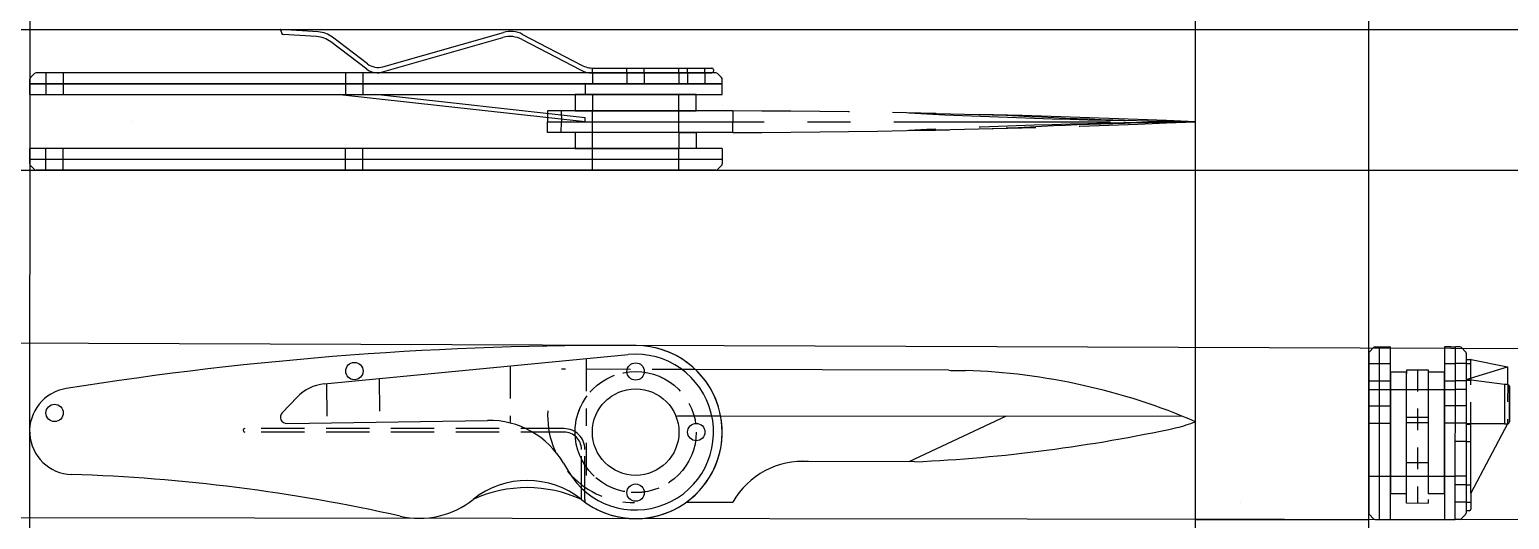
# Model space of a CAD drawing. Header units: inches. Extents: x -3.5 to 5.05, y -0.5 to 2.33.
import ezdxf

# ---------------------------------------------------------------- set-up
doc = ezdxf.new("R2010")
doc.units = ezdxf.units.IN
doc.header["$MEASUREMENT"] = 0
for name, pattern in [('CENTER', [2, 1.25, -0.25, 0.25, -0.25]), ('HIDDEN', [0.375, 0.25, -0.125]), ('HIDDEN2', [0.1875, 0.125, -0.0625]), ('PHANTOM', [2.5, 1.25, -0.25, 0.25, -0.25, 0.25, -0.25])]:
    doc.linetypes.add(name, pattern=pattern)
for name, color, linetype in [('.', 4, 'PHANTOM'), ('..', 3, 'CENTER'), ('blade', 100, 'HIDDEN'), ('Construction', 1, 'Continuous'), ('Hidden', 2, 'HIDDEN2'), ('Spacer', 240, 'Continuous')]:
    doc.layers.add(name, color=color, linetype=linetype)

# ---------------------------------------------------------------- blocks, each defined once
blk = doc.blocks.new('*U19')
blk.add_circle((0, 0), 0.05)
blk = doc.blocks.new('*U20')
at = {"color": 0, "linetype": 'ByBlock', "lineweight": -2, "transparency": 16777216}
for p, rotation in [((2.0516, 0.8), 180), ((2.4016, 0.45), 90)]:
    blk.add_blockref('*U19', p, dxfattribs=dict(at, rotation=rotation))
blk.add_blockref('*U19', (2.0516, 0.1), dxfattribs=at)

msp = doc.modelspace()

# ---------------------------------------------------------------- linework, layer by layer
at = {"layer": '.', "ltscale": 0.25}
msp.add_circle((0, 0), 0.35, dxfattribs=at)
at = {"layer": '..'}
for p, q in [((-0.5081, 1.8554), (-0.5081, 1.7929)), ((0.5617, 1.8554), (-0.5081, 1.8554)), ((-0.4292, 1.8554), (-0.4289, 1.7929)), ((-0.25, 1.7304), (-0.25, 1.8554)), ((0.25, 1.7304), (0.25, 1.8554)), ((0.5617, 1.8554), (0.5617, 1.7929)), ((1.5783, 1.8438), (2.1404, 1.8309)), ((-0.5081, 1.7304), (-0.5081, 1.7929)), ((-0.5081, 1.7929), (3.2336, 1.7929)), ((-0.5081, 1.7929), (3.2336, 1.7929)), ((-0.5081, 1.7929), (3.2336, 1.7929)), ((-0.5081, 1.7929), (3.2336, 1.7929)), ((0.5617, 1.7304), (-0.5081, 1.7304)), ((-0.4292, 1.7304), (-0.4289, 1.7929)), ((0.5617, 1.7304), (0.5617, 1.7929)), ((1.5783, 1.7421), (2.1404, 1.7549))]:
    msp.add_line(p, q, dxfattribs=at)
at = {"layer": '..', "ltscale": 0.15}
for p, q in [((-0.7244, 0.382), (-0.7241, 0.0521)), ((-0.2853, 0.4245), (-0.2853, -0.348)), ((-1.7855, 0.2793), (-1.7819, 0.0529)), ((-1.482, 0.3087), (-1.478, 0.0577))]:
    msp.add_line(p, q, dxfattribs=at)
at = {"layer": '..'}
for centre, radius, start, end in [((0.2762, -67.4896), 69.3456, 87.555717, 89.764071), ((3.6603, 42.6379), 40.8472, 267.07832, 269.4015), ((3.6603, 29.7895), 27.9999, 266.88835, 269.12689), ((0.2762, 71.0755), 69.3456, 270.235929, 272.444283), ((3.6603, -39.0521), 40.8472, 90.5985, 92.92168), ((3.6603, -26.2037), 27.9999, 90.87311, 93.11165)]:
    msp.add_arc(centre, radius, start, end, dxfattribs=at)
for p, q in [((-2.0515, 2.324), (-2.0443, 2.3035)), ((-1.8326, 2.3122), (-2.0505, 2.3253)), ((-1.4604, 2.1105), (-0.7633, 2.3089)), ((-1.8427, 2.2853), (-2.0355, 2.2969)), ((-1.5529, 2.0959), (-1.7605, 2.2547)), ((-1.5486, 2.1272), (-1.7505, 2.2816)), ((-1.482, 2.0757), (-0.7664, 2.2795)), ((-0.6559, 2.2682), (-0.319, 2.0924)), ((-0.6528, 2.2977), (-0.3123, 2.1199)), ((-3.4719, 2.0716), (-3.4958, 2.0477)), ((0.4636, 2.0753), (-3.4631, 2.0753)), ((-1.4921, 2.0753), (-1.4848, 2.0753)), ((-0.2496, 2.0753), (0.44, 2.0753)), ((-0.2428, 2.1028), (0.44, 2.1028)), ((0.45, 2.0928), (0.45, 2.0853)), ((0.4725, 2.0716), (0.4963, 2.0477)), ((0.5, 2.0753), (0.5, 2.0753)), ((-3.4995, 2.0128), (-3.4995, 2.0389)), ((0.5, 2.0128), (-3.4995, 2.0128)), ((0.5, 2.0128), (-3.4995, 2.0128)), ((-3.4995, 2.0128), (0.5, 2.0128)), ((-3.4995, 1.9764), (-3.4995, 2.0128)), ((-3.4995, 2.0128), (-3.4631, 2.0128)), ((-3.4995, 1.9503), (-3.4995, 1.9764)), ((-3.4631, 2.0128), (0.4636, 2.0128)), ((-1.4997, 2.0128), (-1.4997, 2.0128)), ((-0.2924, 2.0128), (-0.2924, 1.9504)), ((-0.2924, 2.0128), (-0.2924, 1.9504)), ((0.5, 2.0129), (0.4636, 2.0128)), ((0.5, 2.0128), (0.5, 2.0389)), ((0.5, 1.9764), (0.5, 2.0129)), ((0.5, 1.9504), (0.5, 1.9764)), ((-3.4995, 1.9503), (0.5, 1.9504)), ((-1.7077, 1.9503), (-0.2924, 1.7942)), ((-0.2924, 1.8151), (-1.5019, 1.9503)), ((0.5, 1.8879), (0.5, 1.8879)), ((-0.2924, 1.7942), (-0.2924, 1.8151)), ((0.5, 1.6378), (-3.4995, 1.6378)), ((-3.4995, 1.5493), (-3.4995, 1.6378)), ((0.5, 1.6378), (0.5, 1.5493)), ((0.5, 1.5753), (-3.4995, 1.5753)), ((-3.4995, 1.5753), (-3.4995, 1.5493)), ((-3.4719, 1.5165), (-3.4958, 1.5405)), ((0.4725, 1.5165), (0.4963, 1.5405)), ((0.5, 1.5753), (0.5, 1.5493)), ((0.4636, 1.5128), (-3.4631, 1.5128)), ((-1.7985, 0.278), (-0.0433, 0.4479)), ((4.2346, 0.4556), (4.2339, -0.4681)), ((4.2382, 0.4644), (4.2622, 0.4883)), ((4.271, 0.4919), (4.2971, 0.4919)), ((4.2964, -0.5046), (4.2971, 0.4919)), ((4.2971, 0.4919), (4.3596, 0.4919)), ((4.3589, -0.5045), (4.3596, 0.4919)), ((4.672, 0.4556), (4.6714, -0.4681)), ((4.7085, 0.4919), (4.6721, 0.492)), ((4.6721, 0.492), (4.6721, 0.4564)), ((4.7085, 0.4919), (4.7346, 0.4919)), ((4.7339, -0.5046), (4.7346, 0.4919)), ((4.7339, -0.5046), (4.7346, 0.4919)), ((4.7607, 0.4919), (4.7346, 0.4919)), ((4.7934, 0.4643), (4.7695, 0.4882)), ((4.797, 0.4555), (4.7964, -0.4682)), ((4.7965, 0.4199), (4.823, 0.4199)), ((4.7965, 0.4199), (4.823, 0.4199)), ((4.7965, 0.4199), (4.7965, -0.4546)), ((4.7965, 0.3041), (5.0359, 0.3774)), ((4.824, 0.3125), (4.824, 0.4198)), ((4.8249, 0.4197), (5.0359, 0.3774)), ((5.0182, 0.274), (4.7965, 0.3041)), ((5.019, 0.2739), (5.019, 0.0483)), ((5.0362, 0.2744), (5.0198, 0.2739)), ((5.0465, 0.2644), (5.0465, 0.0583)), ((5.0465, 0.0583), (5.0465, 0.2644)), ((-1.9557, 0.2017), (-2.0414, 0.1117)), ((-2.0139, 0.0492), (-0.8557, 0.0676)), ((4.824, 0.0483), (4.7965, 0.0483)), ((5.019, 0.0483), (4.824, 0.0483)), ((4.824, -0.3526), (4.824, 0.0483)), ((5.019, 0.0483), (5.0365, 0.0483)), ((-0.4165, -0.1793), (-0.3881, -0.2277)), ((-0.293, -0.3899), (-0.293, -0.4051)), ((4.824, -0.3526), (4.824, -0.4446)), ((4.2614, -0.5009), (4.2375, -0.477)), ((4.2703, -0.5045), (4.3589, -0.5046)), ((4.6714, -0.4681), (4.6714, -0.5045)), ((4.6714, -0.5045), (4.7077, -0.5045)), ((4.7077, -0.5045), (4.7339, -0.5046)), ((4.76, -0.5046), (4.7339, -0.5046)), ((4.7688, -0.5009), (4.7928, -0.4771)), ((4.814, -0.4546), (4.7965, -0.4546))]:
    msp.add_line(p, q)
at = {"ltscale": 0.5}
for p, q in [((5.0358, 0.3774), (5.0358, 0.2744)), ((5.0358, 0.0483), (4.824, -0.3526))]:
    msp.add_line(p, q, dxfattribs=at)
at = {"linetype": 'HIDDEN'}
for p, q in [((-0.413, 0.0201), (-2.2571, 0.0201)), ((-0.413, 0.0001), (-2.2571, 0.0001)), ((-0.313, -0.3899), (-0.313, -0.0999)), ((-0.293, -0.3899), (-0.293, -0.0999))]:
    msp.add_line(p, q, dxfattribs=at)
for centre, radius in [((-1.6245, 0.3523), 0.05), ((-1.6245, 0.3523), 0.05), ((0, 0.35), 0.05), ((0, 0), 0.25), ((0, 0), 0.25), ((-3.3559, 0.1108), 0.05), ((-3.3559, 0.1108), 0.05), ((0.35, 0), 0.05), ((0, -0.35), 0.05)]:
    msp.add_circle(centre, radius)
at = {"linetype": 'HIDDEN2'}
msp.add_circle((0, 0), 0.35, dxfattribs=at)
for centre, radius, start, end in [((-2.0526, 2.3243), 0.001, 339.52422, 98.39789), ((-2.0506, 2.3243), 0.001, 81.60213, 200.4758), ((-1.8416, 2.1625), 0.15, 52.59499, 86.55592), ((-0.7223, 2.1647), 0.15, 62.43287, 105.89429), ((-2.0349, 2.3068), 0.01, 199.31842, 266.55592), ((-1.8517, 2.1355), 0.15, 52.59499, 86.55592), ((-0.7253, 2.1352), 0.15, 62.43287, 105.89429), ((-3.4631, 2.0628), 0.0125, 90.00037, 135.06937), ((-1.4921, 2.1753), 0.1, 232.59499, 270.00001), ((-1.4878, 2.2066), 0.1, 232.59499, 285.89429), ((-1.4848, 2.0853), 0.01, 270.00001, 285.89429), ((-0.2496, 2.2253), 0.15, 242.43287, 270.00001), ((-0.2428, 2.2528), 0.15, 242.43287, 270.00001), ((0.44, 2.0928), 0.01, 0.00001, 90.00001), ((0.44, 2.0853), 0.01, 270.00001, 0.00001), ((0.4636, 2.0628), 0.0125, 44.90834, 90.00037), ((-3.487, 2.0389), 0.0125, 135.06937, 180.00001), ((0.4875, 2.0389), 0.0125, 0.00001, 44.90834), ((-3.487, 1.5493), 0.0125, 180.00001, 224.93065), ((0.4875, 1.5493), 0.0125, 315.09169, 0.00001), ((-3.4631, 1.5253), 0.0125, 224.93065, 269.99966), ((0.4636, 1.5253), 0.0125, 269.99966, 315.09169), ((-0.1429, -19.4995), 20, 89.58025, 99.05158), ((-0.1429, -19.4995), 20, 89.58025, 99.05158), ((0, 0), 0.45, 210.40298, 95.52795), ((0, 0), 0.5, 231.23709, 89.58025), ((0, 0), 0.5, 234.11932, 89.58025), ((4.2471, 0.4556), 0.0125, 134.91377, 179.95829), ((4.271, 0.4794), 0.0125, 89.95964, 134.91377), ((4.7606, 0.4794), 0.0125, 45.00551, 89.95964), ((4.7845, 0.4555), 0.0125, 359.96099, 45.00551), ((4.823, 0.4099), 0.01, 78.65928, 90), ((-1.7748, 0.0292), 0.25, 95.46158, 136.37306), ((5.0195, 0.2839), 0.01, 262.26397, 271.77478), ((5.0365, 0.2644), 0.01, 0, 91.77478), ((-3.25, 0.0046), 0.25, 99.05158, 268.25956), ((-3.25, 0.0046), 0.25, 99.05158, 268.25956), ((-2.0146, 0.0862), 0.037, 136.41138, 270.99904), ((-2.2571, 0.0101), 0.01, 90, 270), ((-0.8478, -0.4323), 0.5, 30.40298, 90.90921), ((5.0365, 0.0583), 0.01, 270, 0), ((-3.5613, -10.2407), 10, 77.28365, 88.25956), ((-3.5613, -10.2407), 10, 77.28365, 88.25956), ((-0.6261, -0.7797), 0.5, 51.23709, 128.60147), ((-0.6265, -1.07), 0.7489, 65.25584, 114.58272), ((-1.25, 0.0018), 0.5, 257.28365, 308.60147), ((-1.25, 0.0018), 0.5, 257.28365, 308.60147), ((4.2464, -0.4681), 0.0125, 179.95829, 224.97982), ((4.2703, -0.492), 0.0125, 224.97982, 269.95964), ((4.76, -0.4921), 0.0125, 269.95964, 314.93946), ((4.7839, -0.4682), 0.0125, 314.93946, 359.96099), ((4.814, -0.4446), 0.01, 270, 0)]:
    msp.add_arc(centre, radius, start, end)
at = {"linetype": 'HIDDEN'}
for radius in [0.12, 0.1]:
    msp.add_arc((-0.413, -0.0999), radius, 0, 90, dxfattribs=at)
at = {"layer": 'blade'}
for p, q in [((0.3456, 0.3613), (-0.4285, 0.3636)), ((4.4526, -0.4116), (4.4532, 0.3603)), ((4.4532, 0.3603), (4.5782, 0.3603)), ((4.5782, 0.3603), (4.5776, -0.4116)), ((0.4913, 0.0926), (0.2321, 0.0928)), ((4.5775, -0.4117), (4.4526, -0.4116))]:
    msp.add_line(p, q, dxfattribs=at)
at = {"layer": 'blade', "linetype": 'ByBlock'}
for p, q in [((1.809, 0.3569), (0.3456, 0.3613)), ((3.1601, 0.0907), (0.2321, 0.0928)), ((2.1408, 0.0914), (1.5787, -0.1719)), ((1.6131, -0.172), (0.9349, -0.1699)), ((0.292, -0.4059), (0.5621, -0.4049))]:
    msp.add_line(p, q, dxfattribs=at)
at = {"layer": 'blade'}
msp.add_circle((0, 0), 0.25, dxfattribs=at)
at = {"layer": 'blade', "linetype": 'ByBlock'}
msp.add_circle((0, 0), 0.25, dxfattribs=at)
for centre, radius, start, end in [((1.967, 8.4915), 8.1362, 268.88746, 269.56879), ((1.7872, -3.3081), 3.6656, 66.75152, 88.14537), ((1.1926, 8.9321), 9.1137, 272.64463, 282.24405), ((2.9393, 0.8054), 0.8016, 283.42333, 291.57021), ((0.9655, -0.6315), 0.4627, 85.85141, 150.6738)]:
    msp.add_arc(centre, radius, start, end, dxfattribs=at)
at = {"layer": 'blade'}
msp.add_arc((-0.0081, 0.093), 0.5, 176.50637, 270.24744, dxfattribs=at)
at = {"layer": 'Construction'}
for p, q in [((4.2352, 0.2044), (4.2352, 0.2044)), ((3.4914, -0.407), (3.4914, -0.407)), ((-3.5002, -0.4951), (-3.5002, -0.4951)), ((-3.5002, -0.4951), (-3.5002, -0.4951)), ((3.234, -0.5046), (4.234, -0.5046)), ((4.3589, -0.5045), (4.6714, -0.5045))]:
    msp.add_line(p, q, dxfattribs=at)
at = {"layer": 'Construction', "linetype": 'ByBlock'}
msp.add_line((3.4914, -0.407), (3.4914, -0.407), dxfattribs=at)
at = {"layer": 'Construction'}
for p, direction in [((-3.5, 0.0046), (-0.000346, -1)), ((-2.0506, 2.3243), (-1, 0)), ((3.234, 0.0599), (0, 1)), ((4.234, -0.5046), (0, 1)), ((-3.4998, 1.5128), (1, 0)), ((0.0037, 0.5), (-0.999993, 0.003663)), ((0, -0.5), (-0.999999, 0.001409))]:
    msp.add_xline(p, direction, dxfattribs=at)
at = {"layer": 'Hidden'}
for p, q in [((-3.4061, 2.0753), (-3.4061, 2.0128)), ((-3.3061, 2.0753), (-3.3061, 2.0128)), ((-1.675, 2.0753), (-1.675, 2.0128)), ((-1.575, 2.0753), (-1.575, 2.0128)), ((-0.25, 2.0753), (-0.25, 2.1028)), ((-0.25, 2.0753), (-0.25, 2.0128)), ((-0.05, 2.0753), (-0.05, 2.1028)), ((-0.05, 2.0753), (-0.05, 2.0128)), ((0.0499, 2.0753), (0.0499, 2.0128)), ((0.05, 2.0753), (0.05, 2.1028)), ((0.25, 2.0753), (0.25, 2.1028)), ((0.25, 2.0753), (0.25, 2.0128)), ((0.3, 2.0753), (0.3, 2.1028)), ((0.3, 2.0753), (0.3, 2.0128)), ((0.4, 2.0753), (0.4, 2.1028)), ((0.4, 2.0753), (0.4, 2.0128)), ((-3.4052, 1.9503), (-3.4052, 2.0128)), ((-3.3052, 1.9503), (-3.3052, 2.0128)), ((-1.6738, 1.9503), (-1.6738, 2.0128)), ((-1.5738, 1.9503), (-1.5738, 2.0128)), ((-2.9039, 1.7941), (-2.9039, 1.7941)), ((-3.4061, 1.5128), (-3.4061, 1.6378)), ((-3.3061, 1.5128), (-3.3061, 1.6378)), ((-1.675, 1.5128), (-1.675, 1.6378)), ((-1.575, 1.5128), (-1.575, 1.6378)), ((-0.25, 1.5128), (-0.25, 1.6378)), ((0.25, 1.5128), (0.25, 1.6378)), ((-3.4061, 1.5128), (-3.4061, 1.5753)), ((-3.3061, 1.5128), (-3.3061, 1.5753)), ((-1.675, 1.5128), (-1.675, 1.5753)), ((-1.575, 1.5128), (-1.575, 1.5753)), ((-0.25, 1.5128), (-0.25, 1.5753)), ((0.25, 1.5128), (0.25, 1.5753)), ((4.2345, 0.3955), (4.3595, 0.3954)), ((4.5157, 0.3603), (4.5151, -0.4117)), ((4.672, 0.3957), (4.7345, 0.3956)), ((4.797, 0.3954), (4.7345, 0.3954)), ((4.7965, 0.3954), (4.824, 0.3954)), ((4.2344, 0.2955), (4.3594, 0.2954)), ((4.6719, 0.2957), (4.7344, 0.2956)), ((4.7969, 0.2954), (4.7344, 0.2954)), ((4.7965, 0.3002), (4.824, 0.3003)), ((4.824, 0.3125), (4.824, 0.3003)), ((4.824, 0.0483), (4.824, 0.3003)), ((4.2344, 0.2455), (4.3594, 0.2454)), ((4.4531, 0.2454), (4.578, 0.2453)), ((4.6719, 0.2457), (4.7344, 0.2456)), ((4.7969, 0.2454), (4.7344, 0.2454)), ((4.2343, 0.1516), (4.3593, 0.1515)), ((4.453, 0.0861), (4.5779, 0.0861)), ((4.6718, 0.1542), (4.7343, 0.1541)), ((4.7968, 0.1515), (4.7343, 0.1515)), ((4.2343, 0.0516), (4.3593, 0.0515)), ((4.453, 0.0553), (4.578, 0.0553)), ((4.7343, 0.0515), (4.6718, 0.0516)), ((4.7968, 0.0515), (4.7343, 0.0515)), ((4.7965, 0.0454), (4.824, 0.0454)), ((4.7967, -0.0546), (4.7342, -0.0546)), ((4.7965, -0.0546), (4.824, -0.0546)), ((4.234, -0.2545), (4.3591, -0.2546)), ((4.4528, -0.1765), (4.5777, -0.1765)), ((4.4528, -0.2546), (4.5778, -0.2547)), ((4.6715, -0.2543), (4.734, -0.2544)), ((4.7966, -0.2546), (4.734, -0.2546)), ((4.7965, -0.3046), (4.734, -0.3046)), ((4.7965, -0.3046), (4.824, -0.3046)), ((4.7965, -0.4046), (4.7339, -0.4046)), ((4.7965, -0.4046), (4.824, -0.4046))]:
    msp.add_line(p, q, dxfattribs=at)
at = {"layer": 'Hidden', "ltscale": 0.5}
msp.add_line((5.0365, 0.2744), (5.0358, 0.0483), dxfattribs=at)
at = {"layer": 'Hidden'}
msp.add_arc((-3.3305, 42.6391), 40.8472, 270.59839, 270.5985, dxfattribs=at)
at = {"layer": 'Spacer'}
for p, q in [((-0.35, 1.9503), (-0.35, 1.8558)), ((-0.25, 1.9503), (-0.35, 1.9503)), ((-0.25, 1.9503), (-0.35, 1.9503)), ((-0.25, 1.9503), (-0.25, 1.8554)), ((0.25, 1.9503), (-0.25, 1.9503)), ((0.25, 1.9503), (-0.25, 1.9503)), ((0.35, 1.9503), (0.25, 1.9503)), ((0.25, 1.8554), (0.25, 1.9503)), ((0.35, 1.9503), (0.25, 1.9503)), ((0.3496, 1.8554), (0.35, 1.9503)), ((-0.35, 1.8558), (-0.25, 1.8554)), ((-0.25, 1.8554), (0.25, 1.8554)), ((0.25, 1.8554), (0.3496, 1.8554)), ((-0.25, 1.7316), (-0.35, 1.7316)), ((-0.35, 1.7316), (-0.35, 1.6378)), ((-0.25, 1.6378), (-0.25, 1.7316)), ((0.25, 1.7316), (-0.25, 1.7316)), ((0.25, 1.7316), (0.25, 1.6378)), ((0.25, 1.7316), (0.3496, 1.7316)), ((0.3496, 1.7316), (0.3496, 1.6378)), ((-0.35, 1.6378), (-0.25, 1.6378)), ((-0.25, 1.6378), (0.25, 1.6378)), ((0.3496, 1.6378), (0.25, 1.6378)), ((4.4528, 0.3454), (4.3591, 0.3454)), ((4.3591, 0.3454), (4.3591, -0.3546)), ((4.4528, -0.3546), (4.4528, 0.3454)), ((4.6715, 0.3457), (4.5778, 0.3457)), ((4.5778, 0.3457), (4.5778, -0.3543)), ((4.6715, -0.3543), (4.6715, 0.3457)), ((4.3591, 0.2454), (4.4528, 0.2454)), ((4.5778, 0.2457), (4.6715, 0.2457)), ((4.3591, -0.2546), (4.4528, -0.2546)), ((4.5778, -0.2543), (4.6715, -0.2543)), ((4.3591, -0.3546), (4.4528, -0.3546)), ((4.3591, -0.3546), (4.4528, -0.3546)), ((4.5778, -0.3543), (4.6715, -0.3543)), ((4.5778, -0.3543), (4.6715, -0.3543))]:
    msp.add_line(p, q, dxfattribs=at)

# ---------------------------------------------------------------- block references
msp.add_blockref('*U20', (-2.0516, -0.45))

doc.saveas('drawing.dxf')
